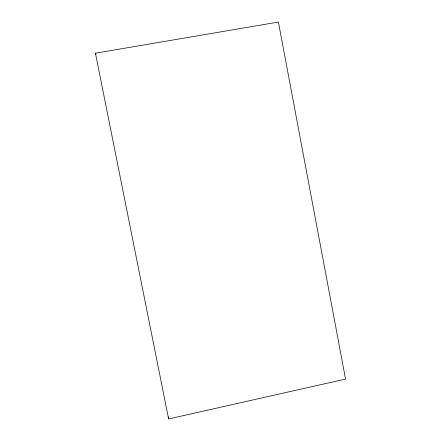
<?xml version="1.0" encoding="UTF-8"?>
<svg xmlns="http://www.w3.org/2000/svg" width="441" height="441" viewBox="0 0 441 441"><rect width="100%" height="100%" fill="white"/><g stroke="black" fill="none" stroke-linecap="round" stroke-linejoin="round"><path stroke-width="0.66" d="M168.616 418.95L345.551 379.073L278.403 22.05L95.449 53.196L168.616 418.95L168.583 416.888M95.449 53.196L96 54.419"/></g></svg>
